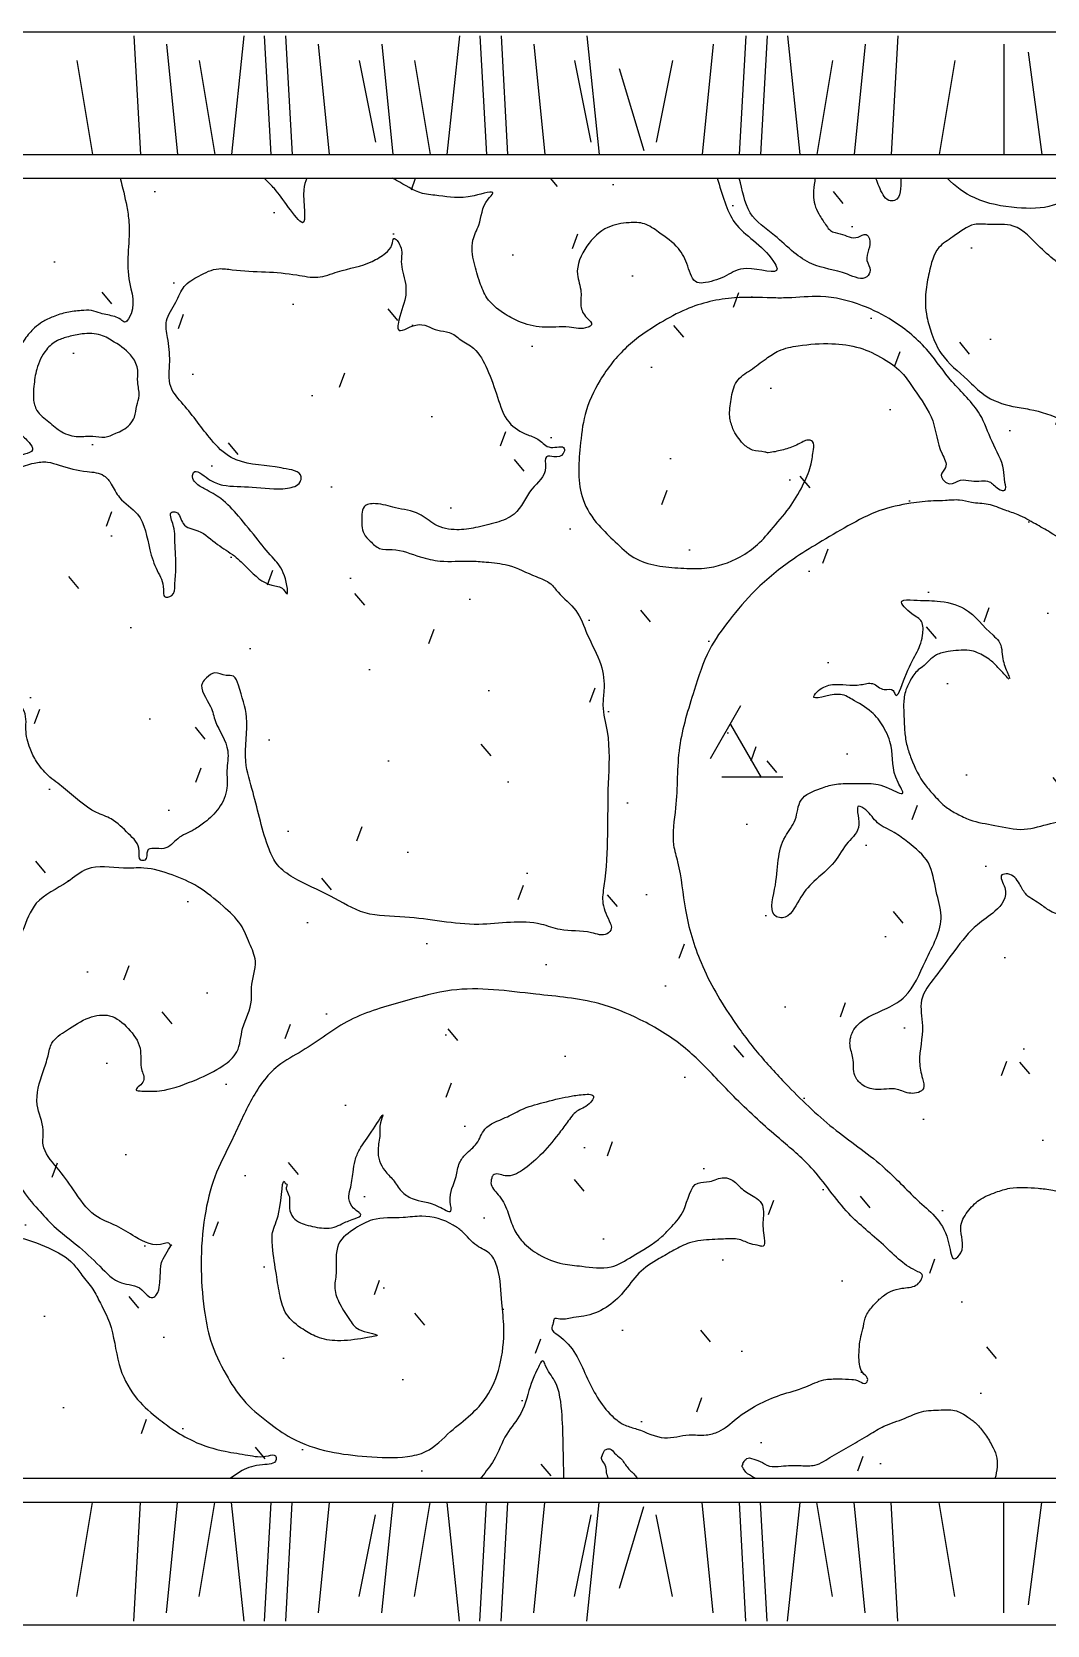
# Model space of a CAD drawing. Header units: millimetres. Extents: x 14385 to 129787, y 107826 to 186798.
# Drawn here: x 42430 to 44088, y 117964 to 120564 of the extents above; entities that cross this region are included whole.
import ezdxf

# ---------------------------------------------------------------- set-up
doc = ezdxf.new("R2010")
doc.units = ezdxf.units.MM
doc.header["$LTSCALE"] = 1000
doc.layers.add('FF-DB', color=144, linetype='Continuous')

# ---------------------------------------------------------------- blocks, each defined once
blk = doc.blocks.new('SFADAFSDAFSD')
at = {"color": 252, "linetype": 'Continuous'}
for points, knots in [([(1234734.6, 527564.7), (1234738.9, 527549.5), (1234744.7, 527526), (1234753.3, 527471.3), (1234738.9, 527409.7), (1234763.7, 527354.5), (1234742.4, 527327.2), (1234734.9, 527335.7), (1234722.2, 527340.7), (1234705.3, 527343), (1234687.7, 527350.1), (1234668.9, 527348.7), (1234647.7, 527346.7), (1234626.6, 527339.6), (1234608.4, 527331.6), (1234592.8, 527319), (1234573.4, 527297.5), (1234561.8, 527268), (1234554.3, 527240.1), (1234550.7, 527215.2), (1234562.9, 527195.5), (1234555.7, 527175.4), (1234566.6, 527163.5), (1234571.8, 527146.2), (1234584.5, 527136.9), (1234596.3, 527119.3), (1234563.3, 527110.7), (1234534.7, 527099.7), (1234492.6, 527085.5), (1234451.6, 527078.5), (1234410.2, 527079.8), (1234371.6, 527075.8), (1234332, 527099.4), (1234287.7, 527106.9), (1234249.4, 527132.5), (1234224.9, 527163.6), (1234189.5, 527197.1), (1234153.8, 527253.7), (1234127.8, 527315.7), (1234104.5, 527367.8), (1234094.9, 527405.5), (1234083.4, 527425.3), (1234075, 527434.1), (1234069.2, 527440), (1234068.8, 527447.4), (1234070, 527449.9), (1234074.1, 527452.3), (1234073.5, 527452.1), (1234065.8, 527449.1), (1234107.6, 527452.9), (1234117.4, 527438.5), (1234142.3, 527434.8), (1234164.4, 527436.9), (1234185.1, 527449.9), (1234206.8, 527456.6), (1234228.7, 527463.6), (1234249.7, 527476.4), (1234273.3, 527478.5), (1234294.2, 527488.8), (1234314.5, 527493.5), (1234331.9, 527492.8), (1234348.5, 527492.6), (1234365.3, 527486.1), (1234382.7, 527485.6), (1234395.6, 527466.5), (1234401, 527484.7), (1234392.2, 527493.8), (1234383.9, 527509.5), (1234379.3, 527529.9), (1234366, 527548.5), (1234369, 527560.2), (1234370.4, 527564.7)], [766.44218, 766.44218, 766.44218, 766.44218, 797.948697, 814.962386, 876.751959, 920.288042, 925.926953, 930.992709, 938.323777, 954.229112, 964.459238, 975.701568, 991.298137, 1007.0018, 1019.990069, 1030.669111, 1046.923406, 1077.458141, 1092.445394, 1105.118847, 1126.601214, 1134.149227, 1144.201352, 1155.716766, 1168.977429, 1177.773399, 1187.829497, 1220.415957, 1250.342368, 1273.136745, 1303.791645, 1333.829597, 1346.817866, 1394.238855, 1422.169969, 1436.441806, 1473.231621, 1519.351716, 1568.790791, 1607.64994, 1633.410289, 1646.016726, 1652.977781, 1657.65999, 1662.364392, 1665.362528, 1666.541225, 1666.541225, 1666.541225, 1683.042851, 1700.878215, 1710.891859, 1729.774691, 1744.857314, 1758.783643, 1775.230811, 1790.736675, 1807.097639, 1821.625259, 1836.968984, 1848.211314, 1856.188374, 1870.162451, 1883.049711, 1892.41596, 1899.817826, 1907.77681, 1917.417223, 1934.895942, 1949.995893, 1959.043578, 1959.043578, 1959.043578, 1959.043578]), ([(1235039.7, 527564.7), (1235037.1, 527559.3), (1235030.1, 527535.7), (1235044.6, 527471.1), (1235005.9, 527521.5), (1234991.2, 527544.5), (1234975.7, 527558.8), (1234970.1, 527564.7)], [2315.566999, 2315.566999, 2315.566999, 2315.566999, 2327.852445, 2363.644327, 2386.252277, 2411.808031, 2427.642875, 2427.642875, 2427.642875, 2427.642875]), ([(1235709.5, 527564.7), (1235718.3, 527538.9), (1235730.4, 527480.9), (1235786.4, 527455.9), (1235817, 527403.1), (1235756.2, 527426.1), (1235725.5, 527404.6), (1235699, 527395.2), (1235669.5, 527392), (1235662.3, 527424), (1235646.9, 527454.2), (1235617.9, 527473.6), (1235592.1, 527492.8), (1235562.1, 527492.8), (1235526.3, 527486.8), (1235493.9, 527455.5), (1235475.6, 527413.8), (1235489.6, 527381.7), (1235485, 527355.9), (1235492.4, 527339.5), (1235508.7, 527326.6), (1235490, 527316.8), (1235464, 527325), (1235425.2, 527318.5), (1235388.4, 527328.7), (1235357.9, 527345.2), (1235333.2, 527365.5), (1235321.1, 527396.6), (1235311.8, 527427.3), (1235306.4, 527461), (1235325.4, 527493.7), (1235324.5, 527520.6), (1235352.4, 527547.6), (1235293, 527528.5), (1235267, 527536.1), (1235220.4, 527538.7), (1235197.9, 527555.3), (1235181.6, 527563.6), (1235179.3, 527564.7)], [1389.726692, 1389.726692, 1389.726692, 1389.726692, 1442.17261, 1501.811576, 1510.382283, 1543.619633, 1566.663805, 1590.917276, 1599.865786, 1620.467854, 1642.188139, 1670.33313, 1688.089518, 1704.75722, 1728.32823, 1759.105697, 1791.425573, 1810.967567, 1826.297154, 1840.58166, 1849.795579, 1854.403771, 1874.857528, 1904.259796, 1930.612765, 1949.484555, 1973.899672, 1992.192447, 2014.830458, 2039.13595, 2056.930597, 2086.837744, 2095.01975, 2115.63245, 2153.98324, 2172.061719, 2203.500814, 2208.6195, 2208.6195, 2208.6195, 2208.6195]), ([(1235869.7, 527564.7), (1235869.1, 527561.4), (1235867.5, 527551), (1235864.9, 527529.8), (1235874.4, 527506.2), (1235886.3, 527490), (1235895.2, 527476.4), (1235915.3, 527474.8), (1235933.9, 527462.4), (1235952, 527476.5), (1235965.2, 527456.9), (1235946.3, 527436), (1235962.5, 527416.6), (1235950.8, 527395.1), (1235910.3, 527415.6), (1235871.5, 527417.8), (1235831.9, 527444.6), (1235801.8, 527474.9), (1235755.3, 527505.2), (1235751.3, 527545.5), (1235745.6, 527564.7)], [1734.288313, 1734.288313, 1734.288313, 1734.288313, 1740.942524, 1755.072759, 1776.538293, 1789.253011, 1796.139071, 1807.295239, 1827.017674, 1836.22584, 1841.871209, 1865.816128, 1876.966052, 1884.850793, 1906.184116, 1946.649804, 1969.645801, 1997.765722, 2033.949583, 2073.362762, 2073.362762, 2073.362762, 2073.362762]), ([(1236009.7, 527564.7), (1236009.7, 527564.5), (1236009.1, 527549.9), (1236010.7, 527528.1), (1235987.7, 527527.3), (1235976.8, 527542.4), (1235972.2, 527555.8), (1235968.6, 527564.5), (1235968.5, 527564.7)], [1576.887479, 1576.887479, 1576.887479, 1576.887479, 1577.131786, 1601.954126, 1608.128367, 1616.857001, 1636.190271, 1636.509871, 1636.509871, 1636.509871, 1636.509871]), ([(1236317.5, 527564.7), (1236312, 527558), (1236294.1, 527539.2), (1236256.5, 527514.3), (1236194.7, 527515.3), (1236133.4, 527525.9), (1236098, 527551.2), (1236085.2, 527564.7)], [982.702039, 982.702039, 982.702039, 982.702039, 999.345878, 1031.409907, 1071.189413, 1118.25895, 1154.81984, 1154.81984, 1154.81984, 1154.81984]), ([(1234479.9, 525656.4), (1234469, 525656.4), (1234452.4, 525656), (1234431.3, 525666.9), (1234418.6, 525686), (1234409.9, 525713.5), (1234408.2, 525750.2), (1234422.9, 525786.3), (1234441.2, 525828.8), (1234483.5, 525830), (1234511.1, 525846), (1234538.5, 525839.9), (1234573.4, 525837.5), (1234615.5, 525820.9), (1234654.6, 525801.2), (1234673, 525772.7), (1234690.6, 525753.5), (1234703.7, 525726.2), (1234724.6, 525687.4), (1234728, 525631.7), (1234754.5, 525577.1), (1234789.5, 525546.1), (1234821.2, 525522), (1234857.8, 525500.3), (1234900.1, 525487.4), (1234942.9, 525481.5), (1234967.1, 525476.3), (1234989, 525483.5), (1234991, 525465.8), (1234960.3, 525466.3), (1234936.6, 525459.1), (1234920.8, 525447.5), (1234914.3, 525442.7)], [0, 0, 0, 0, 21.813275, 32.152729, 46.154187, 66.074992, 89.881786, 117.107689, 145.457206, 172.490946, 193.756487, 206.440913, 226.944148, 263.929561, 296.368309, 311.350618, 330.814855, 348.35703, 371.530634, 418.221223, 457.352116, 489.536131, 510.542436, 537.207719, 573.973946, 598.844564, 621.267853, 628.972094, 633.229483, 648.967313, 672.248041, 688.150275, 688.150275, 688.150275, 688.150275]), ([(1235459.5, 525442.7), (1235459.5, 525444), (1235458.2, 525478.3), (1235458.8, 525530.1), (1235451.6, 525597.8), (1235431.8, 525618.8), (1235424.8, 525639.9), (1235413.1, 525614.9), (1235402.7, 525593.4), (1235394.5, 525549.5), (1235362.1, 525515.2), (1235349.2, 525475.2), (1235331.1, 525453.4), (1235323.6, 525443.5), (1235323, 525442.7)], [1121.119377, 1121.119377, 1121.119377, 1121.119377, 1123.779521, 1190.002853, 1228.553224, 1248.641605, 1253.19639, 1263.382332, 1281.168839, 1315.629755, 1342.751116, 1374.634593, 1397.250793, 1399.278254, 1399.278254, 1399.278254, 1399.278254]), ([(1235772.5, 525442.7), (1235771.3, 525443.4), (1235765.8, 525446.7), (1235756.9, 525451.2), (1235752.4, 525459.5), (1235749.1, 525463.9), (1235752.4, 525466.4), (1235752.1, 525466.2), (1235748.8, 525464.4), (1235757.6, 525478.6), (1235767.9, 525474.4), (1235780.7, 525471.6), (1235794.8, 525460.5), (1235818.9, 525464.3), (1235842.9, 525464.4), (1235872.8, 525462.4), (1235898, 525480.7), (1235927.6, 525496.4), (1235955.6, 525513.1), (1235983.8, 525530.5), (1236013.8, 525539.2), (1236043.4, 525554.3), (1236072.6, 525554.4), (1236099.6, 525556), (1236117.9, 525544), (1236133.8, 525532.4), (1236147, 525516.2), (1236157.6, 525498.7), (1236169.4, 525474.6), (1236166.4, 525455.4), (1236163.2, 525442.7)], [647.264998, 647.264998, 647.264998, 647.264998, 650.025677, 659.909101, 666.120982, 669.173665, 669.893436, 669.893436, 669.893436, 677.232751, 682.324117, 691.983627, 703.366676, 716.095085, 737.993862, 752.767585, 773.941139, 797.429171, 820.477143, 839.167013, 863.180752, 882.845052, 904.325405, 921.157701, 935.052216, 946.659257, 960.7356, 976.270981, 987.896513, 1013.315059, 1013.315059, 1013.315059, 1013.315059]), ([(1235521.3, 525477.2), (1235519.9, 525475.2), (1235524, 525486.7), (1235526.8, 525490.7), (1235536.6, 525492.4), (1235542.2, 525482.6), (1235554, 525475.9), (1235561.7, 525460.8), (1235572.9, 525451.5), (1235578.3, 525444.7), (1235579.8, 525442.7)], [0, 0, 0, 0, 4.853449, 10.154993, 14.367318, 21.280495, 29.85539, 41.479596, 53.649962, 58.785401, 58.785401, 58.785401, 58.785401]), ([(1235532.3, 525442.7), (1235530.9, 525446), (1235528.2, 525453), (1235528.6, 525464.6), (1235522.2, 525470.7), (1235519.9, 525477.4), (1235521.8, 525479.1), (1235522, 525479.3)], [661.596109, 661.596109, 661.596109, 661.596109, 668.714845, 676.739621, 682.801767, 687.011201, 687.668847, 687.668847, 687.668847, 687.668847])]:
    blk.add_open_spline(points, degree=3, knots=knots, dxfattribs=at)
for points, start_tangent in [([(1236264.9, 527427.5), (1236237.1, 527451.5), (1236192.9, 527486.8), (1236153.8, 527489.3), (1236129.8, 527489.3), (1236094.4, 527469.1), (1236071.7, 527451.5), (1236055.7, 527410.6), (1236050.2, 527379.5), (1236052, 527338.7), (1236060.3, 527310.1), (1236075.5, 527278.6), (1236118.4, 527235.7), (1236145, 527211.7), (1236192.6, 527192.4), (1236219.6, 527187.6), (1236274.3, 527170.2), (1236323.2, 527143.3), (1236361.1, 527106.7), (1236383.8, 527068.8), (1236419.2, 526998.1), (1236433.1, 526941.3), (1236430.5, 526899.7), (1236434.3, 526883.3), (1236450.7, 526902.2), (1236459.6, 526948.9), (1236473.5, 526972.9), (1236488.6, 527020.8), (1236497.5, 527061.2), (1236515.1, 527113), (1236516.4, 527166), (1236520.2, 527212.7), (1236506.2, 527307.8), (1236481, 527359.5), (1236451.9, 527420.1), (1236422.9, 527446.6), (1236404, 527465.5), (1236374.9, 527480.7), (1236352.2, 527487), (1236326.9, 527484.5), (1236304.2, 527479.4), (1236286.5, 527455.4), (1236276.4, 527442.8), (1236266.3, 527426.4), (1236266.9, 527425.7), (1236268.2, 527424.5)], (-0.850991, 0.52518)), ([(1234447.8, 526730.5), (1234466.5, 526740.7), (1234481.8, 526756.1), (1234497.2, 526776.5), (1234497.2, 526817.3), (1234487, 526853.1), (1234488.7, 526883.7), (1234478.4, 526946.7), (1234483.6, 526985.8), (1234483.6, 527014.8), (1234505.7, 527043.7), (1234534.6, 527072.6), (1234567, 527091.3), (1234594.3, 527099.9), (1234616.4, 527101.6), (1234635.1, 527096.5), (1234681.1, 527086.2), (1234708.4, 527079.4), (1234720.3, 527065.8), (1234733.9, 527043.7), (1234762.9, 527016.5), (1234783.3, 526958.6), (1234795.2, 526924.6), (1234805.5, 526893.9), (1234807.2, 526882), (1234819.1, 526883.7), (1234824.2, 526900.7), (1234825.9, 526928), (1234824.2, 526970.5), (1234820.8, 527001.1), (1234819.1, 527019.9), (1234825.9, 527019.9), (1234837.8, 527001.1), (1234861.7, 526989.2), (1234894, 526967.1), (1234921.3, 526948.4), (1234943.4, 526928), (1234982.6, 526900.7), (1235001.3, 526893.9), (1235006.4, 526887.1), (1235003, 526916), (1234986, 526943.3), (1234960.4, 526973.9), (1234928.1, 527013.1), (1234899.1, 527042), (1234873.6, 527057.3), (1234858.3, 527067.5), (1234853.1, 527077.7), (1234854.8, 527084.5), (1234878.7, 527074.3), (1234902.5, 527064.1), (1234950.2, 527060.7), (1235008.1, 527059), (1235028.6, 527069.2), (1235030.3, 527077.7), (1235001.3, 527091.3), (1234987.7, 527093.7), (1234916.1, 527109), (1234883.8, 527137.9), (1234837.8, 527195.8), (1234817.4, 527224.7), (1234815.7, 527265.6), (1234812.2, 527304.7), (1234810.5, 527332), (1234825.9, 527362.6), (1234839.5, 527388.1), (1234863.3, 527405.2), (1234895.7, 527417.1), (1234917.8, 527415.4), (1234972.3, 527412), (1235023.4, 527406.9), (1235057.5, 527403.4), (1235089.9, 527412), (1235146.1, 527429), (1235168.2, 527442.6), (1235178.4, 527456.2), (1235181.8, 527466.4), (1235192.1, 527454.5), (1235193.8, 527429), (1235200.6, 527393.2), (1235200.6, 527371.1), (1235188.7, 527326.9), (1235188.7, 527318.3), (1235217.6, 527325.2), (1235253.4, 527316.6), (1235272.1, 527313.2), (1235290.8, 527301.3), (1235311.8, 527287.3), (1235333.9, 527253.3), (1235351, 527207.3), (1235369.7, 527166.5), (1235400.4, 527146.1), (1235419.1, 527137.6), (1235437.8, 527125.6), (1235460, 527123.9), (1235458.3, 527115.4), (1235443, 527110.3), (1235431, 527110.3), (1235429.3, 527093.3), (1235407.2, 527057.6), (1235378.2, 527016.7), (1235349.3, 527003.1), (1235315.2, 526994.6), (1235284.6, 526991.2), (1235248.8, 526999.7), (1235223.2, 527016.7), (1235184.1, 527026.9), (1235151.7, 527033.7), (1235133, 527028.6), (1235129.6, 527016.7), (1235129.6, 526998), (1235133, 526984.4), (1235143.2, 526972.5), (1235158.5, 526960.6), (1235179, 526958.8), (1235224.9, 526946.9), (1235257.3, 526940.1), (1235306.7, 526940.1), (1235332.2, 526938.4), (1235368, 526933.3), (1235414, 526914.6), (1235437.8, 526902.7), (1235449.8, 526889.1), (1235478.8, 526859.5), (1235497.5, 526820.4), (1235519.6, 526771), (1235524.7, 526728.5), (1235523, 526704.7), (1235529.9, 526662.1), (1235531.6, 526577), (1235524.7, 526410.2), (1235523, 526381.3), (1235535, 526348.9), (1235536.7, 526340.4), (1235529.9, 526331.9), (1235504.3, 526333.6), (1235453.2, 526338.7), (1235422.6, 526347.2), (1235320.4, 526347.2), (1235199.4, 526359.1), (1235134.7, 526366), (1235078.5, 526393.2), (1235017.2, 526423.8), (1234991.6, 526444.2), (1234978, 526469.8), (1234951.7, 526562.4), (1234940, 526612.9), (1234941.3, 526685.2), (1234927.9, 526737.4), (1234919.9, 526752.1), (1234907.8, 526753.5), (1234889.1, 526757.5), (1234875.7, 526749.5), (1234869, 526741.4), (1234882.4, 526702.6), (1234890.4, 526678.5), (1234910.5, 526630.3), (1234909.2, 526598.2), (1234909.2, 526570), (1234895.8, 526536.6), (1234873, 526513.8), (1234855.6, 526501.8), (1234828.8, 526487), (1234806, 526471), (1234779.2, 526466.9), (1234775.2, 526452.2), (1234768.5, 526452.2), (1234765.8, 526466.9), (1234748.4, 526495.1), (1234720.3, 526519.2), (1234696.1, 526529.9), (1234642.5, 526570), (1234617.1, 526590.1), (1234598.3, 526612.9), (1234587.6, 526634.3), (1234580.9, 526665.1), (1234575.5, 526699.9), (1234566.2, 526708), (1234560.8, 526699.9), (1234534, 526698.6), (1234513.9, 526695.9), (1234495.1, 526698.6), (1234460.3, 526713.3), (1234455, 526718.7), (1234448.3, 526720), (1234446.9, 526728), (1234449.6, 526732.1), (1234450.9, 526733.4)], (-0.997161, 0.075294)), ([(1234593.9, 527225.5), (1234598.5, 527253.1), (1234614.4, 527285), (1234632.3, 527299.9), (1234650.3, 527306.1), (1234672.9, 527310.6), (1234703.3, 527308.7), (1234725.2, 527297.5), (1234754.9, 527272.5), (1234763.4, 527251.5), (1234763.4, 527232), (1234765.8, 527210.1), (1234761.9, 527193.8), (1234758, 527175.1), (1234739.3, 527154), (1234727.5, 527148.5), (1234709.6, 527142.3), (1234690.1, 527143.9), (1234666.7, 527143.1), (1234639.4, 527150.9), (1234618.3, 527167.3), (1234598.8, 527186), (1234593.3, 527204.7), (1234593.9, 527225.5)], (-0.447464, -0.894302)), ([(1236185.9, 526747.4), (1236169.6, 526764.9), (1236155.9, 526778), (1236134.6, 526790.5), (1236121.5, 526794.3), (1236103.4, 526794.3), (1236086.5, 526792.4), (1236067.8, 526786.8), (1236044.6, 526767.4), (1236035.9, 526760.5), (1236023.4, 526742.4), (1236017.8, 526729.7), (1236014, 526706.6), (1236014.6, 526686), (1236015.9, 526661), (1236019.6, 526638.5), (1236026.5, 526617.9), (1236049, 526574.8), (1236064, 526557.4), (1236083.4, 526538.6), (1236101.5, 526527.4), (1236122.1, 526518), (1236162.8, 526508.6), (1236210.9, 526502.4), (1236254, 526511.8), (1236292.1, 526522.4), (1236335.9, 526559.9), (1236367.1, 526602.3), (1236388.4, 526640.7), (1236397.8, 526697.5), (1236399.1, 526754.3), (1236396.6, 526792.4), (1236381.6, 526825.2), (1236349.7, 526884.5), (1236324.1, 526925.1), (1236287.8, 526961.3), (1236253.4, 526986.9), (1236229.1, 527000.7), (1236200.9, 527015.6), (1236179.7, 527023.1), (1236152.2, 527032.5), (1236124.7, 527035.6), (1236105.3, 527039.4), (1236082.2, 527038.8), (1236062.8, 527038.1), (1236025.9, 527034.4), (1235975, 527022.3), (1235923.1, 526997.3), (1235875.1, 526969.3), (1235834.1, 526943.4), (1235772.1, 526892.4), (1235729.1, 526843.3), (1235697.1, 526795.3), (1235672.1, 526729), (1235648.1, 526636.3), (1235641.7, 526537.2), (1235638.5, 526476.5), (1235644.9, 526449.3), (1235657.7, 526371), (1235683.3, 526284.7), (1235736, 526190.5), (1235777.8, 526135.4), (1235825.8, 526082.7), (1235904.1, 526010.8), (1235984.1, 525948.5), (1236040.1, 525894.1), (1236088, 525825.4), (1236097.6, 525801.5), (1236107.2, 525811), (1236107.2, 525852.6), (1236118.4, 525878.2), (1236137.6, 525897.3), (1236164.8, 525910.1), (1236187.2, 525916.5), (1236233.5, 525916.5), (1236257.5, 525913.3), (1236275.1, 525913.3), (1236278.3, 525924.5), (1236275.1, 525962.8), (1236278.3, 525993.2), (1236292.7, 526052.3), (1236334.3, 526133.8), (1236356.7, 526164.2), (1236364.7, 526200.9), (1236371.1, 526253.7), (1236358.3, 526301.6), (1236342.3, 526322.4), (1236300.7, 526352.7), (1236251.1, 526370.3), (1236235.1, 526381.5), (1236212.8, 526397.5), (1236203.2, 526413.5), (1236184, 526429.4), (1236174.4, 526427.8), (1236179.2, 526407.1), (1236163.2, 526368.7), (1236134.4, 526346.4), (1236097.6, 526304.8), (1236065.6, 526261.7), (1236043.3, 526223.3), (1236044.8, 526181.8), (1236040.1, 526122.6), (1236044.8, 526095.5), (1236046.4, 526079.5), (1236025.7, 526071.5), (1236003.3, 526077.9), (1235968.1, 526077.9), (1235945.7, 526085.9), (1235934.5, 526100.3), (1235931.3, 526129), (1235926.5, 526149.8), (1235932.9, 526175.4), (1235987.3, 526210.5), (1236016.1, 526229.7), (1236049.6, 526287.2), (1236075.2, 526361.3), (1236067.2, 526401.3), (1236054.4, 526447.6), (1236020.8, 526481.2), (1235998.5, 526497.2), (1235971.3, 526513.1), (1235952.1, 526533.9), (1235940.9, 526540.3), (1235940.9, 526509.9), (1235923.3, 526481.2), (1235900.9, 526449.2), (1235867.3, 526417.3), (1235843.3, 526386.9), (1235816.2, 526358.1), (1235806.6, 526359.7), (1235803.4, 526404.5), (1235821, 526490.8), (1235837, 526517.9), (1235846.5, 526549.9), (1235878.5, 526569.1), (1235900.9, 526575.5), (1235929.7, 526577.1), (1235956.9, 526577.1), (1235990.5, 526569.1), (1236012.8, 526561.1), (1236004.9, 526578.7), (1235993.7, 526637.8), (1235980.9, 526669.7), (1235961.7, 526693.7), (1235929.7, 526714.5), (1235907.3, 526722.5), (1235867.3, 526719.3), (1235875.3, 526728.9), (1235897.7, 526738.4), (1235944.1, 526738.4), (1235963.3, 526740), (1235982.5, 526730.5), (1235996.9, 526728.9), (1236000.1, 526722.5), (1236016.1, 526750.2), (1236044.9, 526818.9), (1236043.3, 526841.3), (1236027.3, 526854), (1236011.3, 526874.8), (1236030.5, 526876.4), (1236068.9, 526874.8), (1236113.6, 526862), (1236160, 526818.9), (1236169.6, 526809.3), (1236176, 526780.5), (1236184, 526756.6), (1236187.2, 526748.6)], (0.558454, -0.829535))]:
    blk.add_spline(points, degree=3, dxfattribs=dict(at, start_tangent=start_tangent))
at = {"color": 252, "linetype": 'Continuous', "end_tangent": (0.948749, -0.316029)}
blk.add_spline([(1235793.1, 527116.5), (1235815.1, 527121), (1235836.2, 527128), (1235847.8, 527133.8), (1235856, 527137.3), (1235865.4, 527135), (1235866.7, 527122.1), (1235863.1, 527098.9), (1235851.2, 527067.5), (1235830.3, 527031.1), (1235801.1, 526995), (1235775.5, 526967), (1235747.4, 526947.1), (1235689, 526928.5), (1235650.5, 526928.5), (1235611, 526932.7), (1235573.5, 526946), (1235543.1, 526971.6), (1235516.2, 526998.5), (1235490.6, 527040.5), (1235485.9, 527126.8), (1235494.1, 527179.3), (1235518.6, 527235.3), (1235561.8, 527289), (1235616.7, 527328.7), (1235658.7, 527350.8), (1235738.1, 527369.5), (1235798.8, 527369.5), (1235824.5, 527369.5), (1235878.2, 527371.8), (1235947.1, 527356.7), (1235996.1, 527332.2), (1236054.5, 527282), (1236093, 527233), (1236138.6, 527179.3), (1236158.4, 527135), (1236177.1, 527089.5), (1236179.4, 527068.5), (1236179.4, 527055.6), (1236168.9, 527058), (1236153.8, 527069.6), (1236140.9, 527070.8), (1236124.6, 527070.8), (1236107, 527072), (1236089.5, 527066.1), (1236080.2, 527070.8), (1236075.5, 527080.1), (1236082.5, 527093), (1236076.7, 527115.1), (1236061.5, 527168.8), (1236031.2, 527220.2), (1236013.6, 527244.7), (1235980.9, 527270.3), (1235942.4, 527287.8), (1235896.9, 527294.8), (1235842, 527291.3), (1235810.5, 527283.2), (1235789.5, 527270.3), (1235763.8, 527251.7), (1235741.6, 527233), (1235732.3, 527203.8), (1235730.2, 527175.8), (1235735.4, 527156.1), (1235752.1, 527131.5), (1235767.2, 527121.1), (1235787.4, 527117.9), (1235793.1, 527116.5)], degree=3, dxfattribs=at)
at = {"color": 252, "linetype": 'Continuous'}
for points, start_tangent, end_tangent in [([(1234818.2, 525822.9), (1234807, 525805.3), (1234800.7, 525783), (1234799.1, 525759), (1234794.3, 525743.1), (1234787.9, 525738.3), (1234770.3, 525751), (1234736.8, 525762.2), (1234701.6, 525789.3), (1234663.3, 525824.4), (1234626.6, 525854.8), (1234601, 525881.9), (1234573.9, 525917), (1234557.9, 525966.5), (1234526, 526038.3), (1234514.8, 526087.9), (1234519.6, 526188.5), (1234546.8, 526274.7), (1234575.5, 526336.9), (1234597.9, 526381.6), (1234649, 526416.7), (1234680.9, 526437.4), (1234740, 526439), (1234773.5, 526439), (1234819.9, 526427.9), (1234861.4, 526408.7), (1234902.9, 526376.8), (1234931.6, 526346.5), (1234946, 526316.1), (1234955.6, 526287.4), (1234949.2, 526244.3), (1234949.2, 526223.6), (1234934.8, 526177.3), (1234925.2, 526139), (1234902.9, 526116.7), (1234859.8, 526094.3), (1234807.1, 526076.8), (1234770.3, 526075.2), (1234760.8, 526076.8), (1234771.9, 526089.5), (1234770.3, 526108.7), (1234767.2, 526145.4), (1234748, 526177.3), (1234717.6, 526198.1), (1234684.1, 526194.9), (1234647.4, 526174.1), (1234623.4, 526153.4), (1234617, 526132.6), (1234609.1, 526107.1), (1234599.5, 526052.8), (1234609.1, 526011.3), (1234609.1, 525987.4), (1234631.4, 525950.7), (1234658.6, 525914), (1234693.7, 525872.5), (1234728.8, 525855), (1234759.2, 525837.4), (1234807.1, 525826.2), (1234816, 525825.3), (1234818.2, 525822.9)], (0.526119, 0.850411), (0.526119, 0.850411)), ([(1235004.3, 525925), (1234994, 525877.3), (1234983.6, 525844.1), (1234983.6, 525821.3), (1234989.8, 525775.6), (1234996, 525740.4), (1235006.4, 525711.3), (1235033.4, 525686.4), (1235056.2, 525674), (1235089.4, 525667.7), (1235133, 525671.9), (1235145.5, 525674), (1235153.8, 525676), (1235128.9, 525684.3), (1235110.2, 525700.9), (1235093.6, 525727.9), (1235085.3, 525752.8), (1235087.4, 525777.7), (1235091.5, 525825.4), (1235119.2, 525851.5), (1235146.7, 525864.8), (1235196.8, 525868.8), (1235227.4, 525870.9), (1235278.5, 525856.6), (1235292.7, 525846.4), (1235317.3, 525822.9), (1235339.7, 525808.6), (1235350.9, 525786.2), (1235358.2, 525729.8), (1235361.2, 525689), (1235354.1, 525625.7), (1235332.6, 525575.7), (1235307.1, 525547.1), (1235274.4, 525519.6), (1235233.6, 525486.9), (1235204, 525478.8), (1235137.6, 525478.8), (1235076.4, 525486.9), (1235014.1, 525509.4), (1234976.3, 525534.9), (1234935.5, 525571.6), (1234907.9, 525612.4), (1234882.4, 525668.5), (1234872.1, 525718.9), (1234867, 525792.4), (1234873.1, 525870.9), (1234889.4, 525935.2), (1234916, 525992.7), (1234947.6, 526058), (1234992.6, 526116.1), (1235031.9, 526140.8), (1235110.2, 526190.9), (1235198.9, 526221.7), (1235276, 526239.7), (1235413.4, 526233.3), (1235516.2, 526217.9), (1235584.1, 526191.6), (1235654.4, 526147.4), (1235707.7, 526096.4), (1235740.8, 526062.1), (1235811.1, 525997.6), (1235863.2, 525950), (1235924.5, 525875.2), (1235980.9, 525824.1), (1236009.5, 525797.9), (1236037.4, 525780.4), (1236044.5, 525775.6), (1236042.1, 525766.1), (1236034.2, 525758.2), (1236011.1, 525753.4), (1235993.6, 525748.6), (1235977.7, 525738.3), (1235965, 525725.6), (1235953, 525708.7), (1235948.3, 525691.2), (1235944.3, 525674.5), (1235941.1, 525640.4), (1235949.1, 525613.4), (1235955.4, 525604.6), (1235952.2, 525598.3), (1235941.9, 525601.4), (1235929.2, 525604.6), (1235908.5, 525605.4), (1235883.9, 525603.8), (1235854.4, 525592.7), (1235813.1, 525579.2), (1235740.7, 525540.3), (1235712.1, 525519.6), (1235691.4, 525514), (1235663.6, 525514), (1235623.8, 525509.3), (1235578.5, 525523.6), (1235559.4, 525529.9), (1235538, 525545), (1235495.8, 525610.2), (1235449.7, 525676.9), (1235439.4, 525687.2), (1235441.8, 525696.8), (1235443.4, 525703.1), (1235452.9, 525703.1), (1235475.2, 525705.5), (1235491.9, 525707.9), (1235528.4, 525722.2), (1235556.3, 525746.8), (1235581.7, 525777.8), (1235615.1, 525801.9), (1235639, 525815.4), (1235664.4, 525827.4), (1235682.7, 525831.3), (1235720.1, 525833.7), (1235745.5, 525832.9), (1235764.6, 525825.8), (1235778.9, 525822.6), (1235784.5, 525821.8), (1235786.1, 525835.3), (1235784.5, 525864.7), (1235782.1, 525891.7), (1235771, 525902.1), (1235750.3, 525915.6), (1235735.2, 525929.1), (1235720.9, 525933.8), (1235697, 525927.5), (1235678.7, 525925.1), (1235654.9, 525880.6), (1235635.8, 525854.4), (1235619.1, 525837.7), (1235570.6, 525805.1), (1235536.4, 525788.4), (1235488.5, 525789.3), (1235457.5, 525793.3), (1235418.5, 525808.3), (1235392.3, 525829), (1235378, 525849.7), (1235368.4, 525875.9), (1235354.1, 525903.7), (1235340.6, 525922.8), (1235341.4, 525933.1), (1235343.8, 525937.9), (1235363.7, 525937.1), (1235391.5, 525946), (1235420.1, 525969.9), (1235450.3, 526004.8), (1235464.6, 526023.9), (1235480.5, 526042.2), (1235500.4, 526054.1), (1235507.6, 526066.8), (1235487.7, 526069.2), (1235466.2, 526066), (1235425.7, 526056.5), (1235389.1, 526044.5), (1235363.7, 526031.8), (1235330.3, 526012.8), (1235316.7, 525989.7), (1235299.2, 525972.2), (1235288.9, 525957.9), (1235283.3, 525935.7), (1235273.8, 525894.4), (1235274.6, 525879.3), (1235255.2, 525886.5), (1235211.4, 525900), (1235193.9, 525911.9), (1235180.4, 525930.2), (1235166.9, 525945.3), (1235155.8, 525979.4), (1235159, 526004.1), (1235159.8, 526023.1), (1235163.7, 526035.8), (1235148.6, 526013.6), (1235125.6, 525979.4), (1235118.4, 525961.9), (1235115.2, 525942.9), (1235110.5, 525915.1), (1235108.1, 525900), (1235116, 525884.1), (1235124.8, 525876.9), (1235127.9, 525873.7), (1235116.8, 525866.6), (1235096.9, 525858.6), (1235084.2, 525853.1), (1235067.5, 525851.5), (1235038.1, 525857.1), (1235026.2, 525861.8), (1235015, 525872.2), (1235011.1, 525888), (1235011.1, 525902.3), (1235007.1, 525912.7), (1235006.3, 525919), (1235007.1, 525923), (1235004.3, 525925)], (-0.301725, 0.953395), (-0.301725, 0.953395))]:
    blk.add_spline(points, degree=3, dxfattribs=dict(at, start_tangent=start_tangent, end_tangent=end_tangent))
blk = doc.blocks.new('A$C50BB678B')
at = {"linetype": 'ByBlock', "ltscale": 3000}
h = blk.add_hatch(dxfattribs=at)
h.set_pattern_fill('CONC1', color=8, scale=200, style=0)
h.set_pattern_definition([(35, (-1170844.2, -526341.81), (-31.151578, 149.095872), [0, -200]), (0, (-1170844.2, -526341.8), (800, 1385.6), [100, -1500]), (60, (-1170844.2, -526341.8), (-799.9648, 1385.6203), [100, -1500]), (120, (-1170744.2, -526341.8), (-1599.9648, 0.0203), [100, -1500]), (70, (-1170844.2, -526341.8), (-263.113934, 95.76564), [25, -318]), (130, (-1170819.2, -526341.8), (-260.45511, -218.54779), [25, -296])])
h.paths.add_polyline_path([(-5784.8, 1222.9), (5937.4, 1222.9), (5937.4, -899.1), (-5784.8, -899.1)])
at = {"color": 8}
for p, q in [((2756.4, 1455.2), (2767.1, 1261.9)), ((2809.7, 1441.9), (2827.7, 1261.9)), ((2936.2, 1455.2), (2915.8, 1261.9)), ((2969.4, 1455.2), (2980.2, 1261.9)), ((3004.2, 1455.2), (3015, 1261.9)), ((3057.5, 1441.9), (3075.5, 1261.9)), ((3161.4, 1441.9), (3179.4, 1261.9)), ((3287.9, 1455.2), (3267.6, 1261.9)), ((3321.2, 1455.2), (3331.9, 1261.9)), ((3356, 1455.2), (3366.7, 1261.9)), ((3409.3, 1441.9), (3427.3, 1261.9)), ((3495.7, 1455.2), (3516, 1261.9)), ((3702.3, 1441.9), (3684.3, 1261.9)), ((3755.6, 1455.2), (3744.9, 1261.9)), ((3790.4, 1455.2), (3779.7, 1261.9)), ((3823.7, 1455.2), (3844, 1261.9)), ((3950.2, 1441.9), (3932.2, 1261.9)), ((4003.5, 1455.2), (3992.7, 1261.9)), ((4176.8, 1441.9), (4176.8, 1261.9)), ((2663, 1415.2), (2688.6, 1261.9)), ((2862.9, 1415.2), (2888.5, 1261.9)), ((3124.2, 1415.2), (3150.9, 1281.9)), ((3214.6, 1415.2), (3240.2, 1261.9)), ((3475.9, 1415.2), (3502.6, 1281.9)), ((3635.6, 1415.2), (3609, 1281.9)), ((3896.9, 1415.2), (3871.4, 1261.9)), ((4096.8, 1415.2), (4071.3, 1261.9)), ((4216.8, 1428.5), (4239, 1261.9)), ((3549, 1401.9), (3589, 1268.5)), ((2663.2, -1091.5), (2688.7, -938.1)), ((2756.5, -1131.5), (2767.2, -938.1)), ((2809.8, -1118.1), (2827.8, -938.1)), ((2863, -1091.5), (2888.6, -938.1)), ((2936.3, -1131.5), (2916, -938.1)), ((2969.6, -1131.5), (2980.3, -938.1)), ((3004.4, -1131.5), (3015.1, -938.1)), ((3057.7, -1118.1), (3075.7, -938.1)), ((3124.3, -1091.5), (3151, -958.1)), ((3161.5, -1118.1), (3179.5, -938.1)), ((3214.8, -1091.5), (3240.3, -938.1)), ((3288.1, -1131.5), (3267.7, -938.1)), ((3321.3, -1131.5), (3332.1, -938.1)), ((3356.1, -1131.5), (3366.9, -938.1)), ((3409.4, -1118.1), (3427.4, -938.1)), ((3476.1, -1091.5), (3502.8, -958.1)), ((3495.8, -1131.5), (3516.2, -938.1)), ((3549.2, -1078.1), (3589.2, -944.8)), ((3635.8, -1091.5), (3609.1, -958.1)), ((3702.4, -1118.1), (3684.4, -938.1)), ((3755.7, -1131.5), (3745, -938.1)), ((3790.5, -1131.5), (3779.8, -938.1)), ((3823.8, -1131.5), (3844.2, -938.1)), ((3897.1, -1091.5), (3871.5, -938.1)), ((3950.3, -1118.1), (3932.3, -938.1)), ((4003.6, -1131.5), (3992.9, -938.1)), ((4097, -1091.5), (4071.4, -938.1)), ((4177, -1118.1), (4177, -938.1)), ((4216.9, -1104.8), (4239.1, -938.1))]:
    blk.add_line(p, q, dxfattribs=at)
at = {"color": 2, "linetype": 'ByBlock', "ltscale": 3000}
blk.add_lwpolyline([(-6023.8, 1461.9), (6176.4, 1461.9), (6176.4, -1138.1), (-6023.8, -1138.1)], close=True, dxfattribs=at)
at = {"color": 8, "linetype": 'ByBlock', "ltscale": 3000}
for points in [[(-5823.8, 1261.9), (5976.4, 1261.9), (5976.4, -938.1), (-5823.8, -938.1)], [(-5784.8, 1222.9), (5937.4, 1222.9), (5937.4, -899.1), (-5784.8, -899.1)]]:
    blk.add_lwpolyline(points, close=True, dxfattribs=at)
at = {"color": 8, "linetype": 'ByBlock'}
blk.add_blockref('SFADAFSDAFSD', (-1232000.8, -526341.8), dxfattribs=at)

msp = doc.modelspace()

# ---------------------------------------------------------------- block references
at = {"layer": 'FF-DB'}
msp.add_blockref('A$C50BB678B', (39840.2, 119102.2), dxfattribs=at)

doc.saveas('drawing.dxf')
